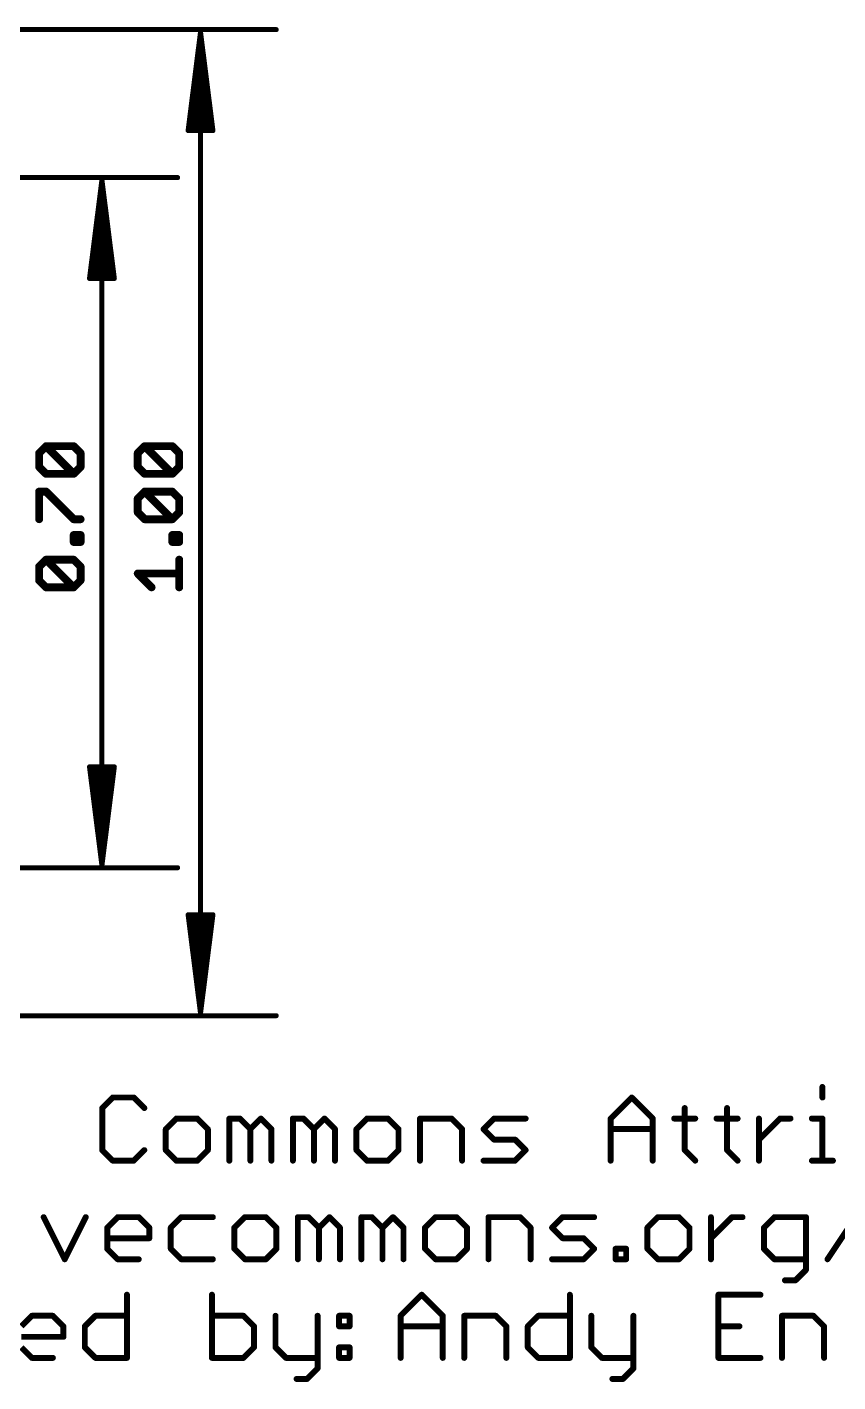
# Model space of a CAD drawing. Extents: x 0 to 108, y -62 to 34.
# Drawn here: x 41.25 to 62.14, y -9.43 to 25.46 of the extents above; entities that cross this region are included whole.
import ezdxf

# ---------------------------------------------------------------- set-up
doc = ezdxf.new("R2010")
doc.units = 0
doc.layers.add('47', color=253, linetype='CONTINUOUS')
doc.layers.add('51', color=253, linetype='CONTINUOUS')

msp = doc.modelspace()

# ---------------------------------------------------------------- linework, layer by layer
at = {"layer": '47'}
for points, const_width in [([(33.02, 25.4), (47.67, 25.4)], 0.13), ([(45.72, 25.335), (45.4008, 22.8)], 0.13), ([(45.72, 25.335), (45.46, 22.8)], 0.13), ([(45.72, 25.335), (45.59, 22.8)], 0.13), ([(45.72, 25.335), (45.72, 0.065)], 0.13), ([(46.0392, 22.8), (45.72, 25.335)], 0.13), ([(45.85, 22.8), (45.72, 25.335)], 0.13), ([(45.98, 22.8), (45.72, 25.335)], 0.13), ([(45.4008, 22.8), (46.0392, 22.8)], 0.13), ([(36.83, 21.59), (45.13, 21.59)], 0.13), ([(43.18, 21.525), (42.8608, 18.99)], 0.13), ([(43.18, 21.525), (42.92, 18.99)], 0.13), ([(43.18, 21.525), (43.05, 18.99)], 0.13), ([(43.18, 21.525), (43.18, 3.875)], 0.13), ([(43.4992, 18.99), (43.18, 21.525)], 0.13), ([(43.31, 18.99), (43.18, 21.525)], 0.13), ([(43.44, 18.99), (43.18, 21.525)], 0.13), ([(42.8608, 18.99), (43.4992, 18.99)], 0.13), ([(41.5632, 14.4916), (41.7411, 14.6696)], 0.2032), ([(41.7411, 14.6696), (42.453, 14.6696)], 0.2032), ([(42.453, 13.9578), (41.7411, 14.6696)], 0.2032), ([(42.453, 14.6696), (42.6309, 14.4916)], 0.2032), ([(44.1032, 14.4916), (44.2811, 14.6696)], 0.2032), ([(44.2811, 14.6696), (44.993, 14.6696)], 0.2032), ([(44.993, 13.9578), (44.2811, 14.6696)], 0.2032), ([(44.993, 14.6696), (45.1709, 14.4916)], 0.2032), ([(41.5632, 14.1357), (41.5632, 14.4916)], 0.2032), ([(42.6309, 14.4916), (42.6309, 14.1357)], 0.2032), ([(44.1032, 14.1357), (44.1032, 14.4916)], 0.2032), ([(45.1709, 14.4916), (45.1709, 14.1357)], 0.2032), ([(41.7411, 13.9578), (41.5632, 14.1357)], 0.2032), ([(42.453, 13.9578), (41.7411, 13.9578)], 0.2032), ([(42.6309, 14.1357), (42.453, 13.9578)], 0.2032), ([(44.2811, 13.9578), (44.1032, 14.1357)], 0.2032), ([(44.993, 13.9578), (44.2811, 13.9578)], 0.2032), ([(45.1709, 14.1357), (44.993, 13.9578)], 0.2032), ([(41.5632, 12.7884), (41.5632, 13.5002)], 0.2032), ([(41.5632, 13.5002), (41.7411, 13.5002)], 0.2032), ([(41.7411, 13.5002), (42.453, 12.7884)], 0.2032), ([(44.1032, 13.3222), (44.2811, 13.5002)], 0.2032), ([(44.1032, 12.9663), (44.1032, 13.3222)], 0.2032), ([(44.2811, 13.5002), (44.993, 13.5002)], 0.2032), ([(44.993, 12.7884), (44.2811, 13.5002)], 0.2032), ([(44.993, 13.5002), (45.1709, 13.3222)], 0.2032), ([(45.1709, 13.3222), (45.1709, 12.9663)], 0.2032), ([(44.2811, 12.7884), (44.1032, 12.9663)], 0.2032), ([(45.1709, 12.9663), (44.993, 12.7884)], 0.2032), ([(42.453, 12.7884), (42.6309, 12.7884)], 0.2032), ([(44.993, 12.7884), (44.2811, 12.7884)], 0.2032), ([(42.453, 12.2037), (42.453, 12.3816)], 0.2032), ([(42.453, 12.3816), (42.6309, 12.3816)], 0.2032), ([(42.6309, 12.2037), (42.453, 12.2037)], 0.2032), ([(42.6309, 12.3816), (42.6309, 12.2037)], 0.2032), ([(44.993, 12.2037), (44.993, 12.3816)], 0.2032), ([(44.993, 12.3816), (45.1709, 12.3816)], 0.2032), ([(45.1709, 12.2037), (44.993, 12.2037)], 0.2032), ([(45.1709, 12.3816), (45.1709, 12.2037)], 0.2032), ([(41.5632, 11.5681), (41.7411, 11.7461)], 0.2032), ([(41.5632, 11.2122), (41.5632, 11.5681)], 0.2032), ([(41.7411, 11.7461), (42.453, 11.7461)], 0.2032), ([(42.453, 11.0343), (41.7411, 11.7461)], 0.2032), ([(42.453, 11.7461), (42.6309, 11.5681)], 0.2032), ([(42.6309, 11.5681), (42.6309, 11.2122)], 0.2032), ([(45.1709, 11.0343), (45.1709, 11.7461)], 0.2032), ([(41.7411, 11.0343), (41.5632, 11.2122)], 0.2032), ([(42.6309, 11.2122), (42.453, 11.0343)], 0.2032), ([(44.4591, 11.0343), (44.1032, 11.3902)], 0.2032), ([(44.1032, 11.3902), (45.1709, 11.3902)], 0.2032), ([(42.453, 11.0343), (41.7411, 11.0343)], 0.2032), ([(43.18, 3.875), (42.8608, 6.41)], 0.13), ([(42.8608, 6.41), (43.4992, 6.41)], 0.13), ([(43.18, 3.875), (42.92, 6.41)], 0.13), ([(43.18, 3.875), (43.05, 6.41)], 0.13), ([(43.4992, 6.41), (43.18, 3.875)], 0.13), ([(43.31, 6.41), (43.18, 3.875)], 0.13), ([(43.44, 6.41), (43.18, 3.875)], 0.13), ([(36.83, 3.81), (45.13, 3.81)], 0.13), ([(45.72, 0.065), (45.4008, 2.6)], 0.13), ([(45.4008, 2.6), (46.0392, 2.6)], 0.13), ([(45.72, 0.065), (45.46, 2.6)], 0.13), ([(45.72, 0.065), (45.59, 2.6)], 0.13), ([(46.0392, 2.6), (45.72, 0.065)], 0.13), ([(45.85, 2.6), (45.72, 0.065)], 0.13), ([(45.98, 2.6), (45.72, 0.065)], 0.13), ([(33.02, 0), (47.67, 0)], 0.13)]:
    msp.add_lwpolyline(points, dxfattribs=dict(at, const_width=const_width))
for points, const_width in [([(45.7525, 25.335, 1), (45.6875, 25.335)], 0.065), ([(45.7522, 25.3391, 1), (45.6878, 25.3309)], 0.065), ([(45.7525, 25.3333, 1), (45.6875, 25.3367)], 0.065), ([(45.7525, 25.3367, 1), (45.6875, 25.3333)], 0.065), ([(45.7523, 25.3383, 1), (45.6877, 25.3317)], 0.065), ([(45.7523, 25.3317, 1), (45.6877, 25.3383)], 0.065), ([(45.7522, 25.3309, 1), (45.6878, 25.3391)], 0.065), ([(47.67, 25.3675, 1), (47.67, 25.4325)], 0.065), ([(45.3685, 22.8041, 1), (45.433, 22.7959)], 0.065), ([(45.4008, 22.8325, 1), (45.4008, 22.7675)], 0.065), ([(45.4277, 22.8033, 1), (45.4923, 22.7967)], 0.065), ([(45.5575, 22.8017, 1), (45.6225, 22.7983)], 0.065), ([(45.8175, 22.7983, 1), (45.8825, 22.8017)], 0.065), ([(45.9477, 22.7967, 1), (46.0123, 22.8033)], 0.065), ([(46.007, 22.7959, 1), (46.0715, 22.8041)], 0.065), ([(46.0392, 22.7675, 1), (46.0392, 22.8325)], 0.065), ([(45.13, 21.5575, 1), (45.13, 21.6225)], 0.065), ([(43.2125, 21.525, 1), (43.1475, 21.525)], 0.065), ([(43.2122, 21.5291, 1), (43.1478, 21.5209)], 0.065), ([(43.2125, 21.5233, 1), (43.1475, 21.5267)], 0.065), ([(43.2125, 21.5267, 1), (43.1475, 21.5233)], 0.065), ([(43.2123, 21.5283, 1), (43.1477, 21.5217)], 0.065), ([(43.2123, 21.5217, 1), (43.1477, 21.5283)], 0.065), ([(43.2122, 21.5209, 1), (43.1478, 21.5291)], 0.065), ([(42.8285, 18.9941, 1), (42.893, 18.9859)], 0.065), ([(42.8608, 19.0225, 1), (42.8608, 18.9575)], 0.065), ([(42.8877, 18.9933, 1), (42.9523, 18.9867)], 0.065), ([(43.0175, 18.9917, 1), (43.0825, 18.9883)], 0.065), ([(43.2775, 18.9883, 1), (43.3425, 18.9917)], 0.065), ([(43.4077, 18.9867, 1), (43.4723, 18.9933)], 0.065), ([(43.467, 18.9859, 1), (43.5315, 18.9941)], 0.065), ([(43.4992, 18.9575, 1), (43.4992, 19.0225)], 0.065), ([(41.7411, 14.7204, 1), (41.7411, 14.6188)], 0.1016), ([(41.7771, 14.7055, 1), (41.7052, 14.6337)], 0.1016), ([(41.7771, 14.6337, 1), (41.7052, 14.7055)], 0.1016), ([(42.4889, 14.7055, 1), (42.417, 14.6337)], 0.1016), ([(42.453, 14.6188, 1), (42.453, 14.7204)], 0.1016), ([(44.2811, 14.7204, 1), (44.2811, 14.6188)], 0.1016), ([(44.3171, 14.7055, 1), (44.2452, 14.6337)], 0.1016), ([(44.3171, 14.6337, 1), (44.2452, 14.7055)], 0.1016), ([(45.0289, 14.7055, 1), (44.957, 14.6337)], 0.1016), ([(44.993, 14.6188, 1), (44.993, 14.7204)], 0.1016), ([(41.614, 14.4916, 1), (41.5124, 14.4916)], 0.1016), ([(41.5273, 14.5275, 1), (41.5991, 14.4557)], 0.1016), ([(42.6817, 14.4916, 1), (42.5801, 14.4916)], 0.1016), ([(42.595, 14.4557, 1), (42.6668, 14.5275)], 0.1016), ([(44.154, 14.4916, 1), (44.0524, 14.4916)], 0.1016), ([(44.0673, 14.5275, 1), (44.1391, 14.4557)], 0.1016), ([(45.2217, 14.4916, 1), (45.1201, 14.4916)], 0.1016), ([(45.135, 14.4557, 1), (45.2068, 14.5275)], 0.1016), ([(41.5991, 14.1716, 1), (41.5273, 14.0998)], 0.1016), ([(41.5124, 14.1357, 1), (41.614, 14.1357)], 0.1016), ([(41.7411, 14.0086, 1), (41.7411, 13.907)], 0.1016), ([(41.7052, 13.9218, 1), (41.7771, 13.9937)], 0.1016), ([(42.417, 13.9937, 1), (42.4889, 13.9218)], 0.1016), ([(42.417, 13.9218, 1), (42.4889, 13.9937)], 0.1016), ([(42.453, 13.907, 1), (42.453, 14.0086)], 0.1016), ([(42.5801, 14.1357, 1), (42.6817, 14.1357)], 0.1016), ([(42.6668, 14.0998, 1), (42.595, 14.1716)], 0.1016), ([(44.1391, 14.1716, 1), (44.0673, 14.0998)], 0.1016), ([(44.0524, 14.1357, 1), (44.154, 14.1357)], 0.1016), ([(44.2811, 14.0086, 1), (44.2811, 13.907)], 0.1016), ([(44.2452, 13.9218, 1), (44.3171, 13.9937)], 0.1016), ([(44.957, 13.9937, 1), (45.0289, 13.9218)], 0.1016), ([(44.957, 13.9218, 1), (45.0289, 13.9937)], 0.1016), ([(44.993, 13.907, 1), (44.993, 14.0086)], 0.1016), ([(45.1201, 14.1357, 1), (45.2217, 14.1357)], 0.1016), ([(45.2068, 14.0998, 1), (45.135, 14.1716)], 0.1016), ([(41.614, 13.5002, 1), (41.5124, 13.5002)], 0.1016), ([(41.5632, 13.551, 1), (41.5632, 13.4494)], 0.1016), ([(41.7771, 13.5361, 1), (41.7052, 13.4643)], 0.1016), ([(41.7411, 13.4494, 1), (41.7411, 13.551)], 0.1016), ([(44.154, 13.3222, 1), (44.0524, 13.3222)], 0.1016), ([(44.0673, 13.3581, 1), (44.1391, 13.2863)], 0.1016), ([(44.2811, 13.551, 1), (44.2811, 13.4494)], 0.1016), ([(44.3171, 13.5361, 1), (44.2452, 13.4643)], 0.1016), ([(44.3171, 13.4643, 1), (44.2452, 13.5361)], 0.1016), ([(45.0289, 13.5361, 1), (44.957, 13.4643)], 0.1016), ([(44.993, 13.4494, 1), (44.993, 13.551)], 0.1016), ([(45.2217, 13.3222, 1), (45.1201, 13.3222)], 0.1016), ([(45.135, 13.2863, 1), (45.2068, 13.3581)], 0.1016), ([(44.1391, 13.0022, 1), (44.0673, 12.9304)], 0.1016), ([(44.0524, 12.9663, 1), (44.154, 12.9663)], 0.1016), ([(45.1201, 12.9663, 1), (45.2217, 12.9663)], 0.1016), ([(45.2068, 12.9304, 1), (45.135, 13.0022)], 0.1016), ([(41.5124, 12.7884, 1), (41.614, 12.7884)], 0.1016), ([(42.453, 12.8392, 1), (42.453, 12.7376)], 0.1016), ([(42.417, 12.7525, 1), (42.4889, 12.8243)], 0.1016), ([(42.6309, 12.7376, 1), (42.6309, 12.8392)], 0.1016), ([(44.2811, 12.8392, 1), (44.2811, 12.7376)], 0.1016), ([(44.2452, 12.7525, 1), (44.3171, 12.8243)], 0.1016), ([(44.957, 12.8243, 1), (45.0289, 12.7525)], 0.1016), ([(44.957, 12.7525, 1), (45.0289, 12.8243)], 0.1016), ([(44.993, 12.7376, 1), (44.993, 12.8392)], 0.1016), ([(42.5038, 12.3816, 1), (42.4021, 12.3816)], 0.1016), ([(42.4021, 12.2037, 1), (42.5038, 12.2037)], 0.1016), ([(42.453, 12.4324, 1), (42.453, 12.3308)], 0.1016), ([(42.453, 12.2545, 1), (42.453, 12.1529)], 0.1016), ([(42.6817, 12.3816, 1), (42.5801, 12.3816)], 0.1016), ([(42.5801, 12.2037, 1), (42.6817, 12.2037)], 0.1016), ([(42.6309, 12.3308, 1), (42.6309, 12.4324)], 0.1016), ([(42.6309, 12.1529, 1), (42.6309, 12.2545)], 0.1016), ([(45.0438, 12.3816, 1), (44.9421, 12.3816)], 0.1016), ([(44.9421, 12.2037, 1), (45.0438, 12.2037)], 0.1016), ([(44.993, 12.4324, 1), (44.993, 12.3308)], 0.1016), ([(44.993, 12.2545, 1), (44.993, 12.1529)], 0.1016), ([(45.2217, 12.3816, 1), (45.1201, 12.3816)], 0.1016), ([(45.1201, 12.2037, 1), (45.2217, 12.2037)], 0.1016), ([(45.1709, 12.3308, 1), (45.1709, 12.4324)], 0.1016), ([(45.1709, 12.1529, 1), (45.1709, 12.2545)], 0.1016), ([(41.614, 11.5681, 1), (41.5124, 11.5681)], 0.1016), ([(41.5273, 11.6041, 1), (41.5991, 11.5322)], 0.1016), ([(41.7411, 11.7969, 1), (41.7411, 11.6953)], 0.1016), ([(41.7771, 11.782, 1), (41.7052, 11.7102)], 0.1016), ([(41.7771, 11.7102, 1), (41.7052, 11.782)], 0.1016), ([(42.4889, 11.782, 1), (42.417, 11.7102)], 0.1016), ([(42.453, 11.6953, 1), (42.453, 11.7969)], 0.1016), ([(42.6817, 11.5681, 1), (42.5801, 11.5681)], 0.1016), ([(42.595, 11.5322, 1), (42.6668, 11.6041)], 0.1016), ([(45.2217, 11.7461, 1), (45.1201, 11.7461)], 0.1016), ([(41.5991, 11.2481, 1), (41.5273, 11.1763)], 0.1016), ([(41.5124, 11.2122, 1), (41.614, 11.2122)], 0.1016), ([(42.5801, 11.2122, 1), (42.6817, 11.2122)], 0.1016), ([(42.6668, 11.1763, 1), (42.595, 11.2481)], 0.1016), ([(44.1391, 11.4261, 1), (44.0673, 11.3543)], 0.1016), ([(44.1032, 11.441, 1), (44.1032, 11.3394)], 0.1016), ([(45.1709, 11.3394, 1), (45.1709, 11.441)], 0.1016), ([(41.7411, 11.0851, 1), (41.7411, 10.9835)], 0.1016), ([(41.7052, 10.9984, 1), (41.7771, 11.0702)], 0.1016), ([(42.417, 11.0702, 1), (42.4889, 10.9984)], 0.1016), ([(42.417, 10.9984, 1), (42.4889, 11.0702)], 0.1016), ([(42.453, 10.9835, 1), (42.453, 11.0851)], 0.1016), ([(44.4232, 10.9984, 1), (44.495, 11.0702)], 0.1016), ([(45.1201, 11.0343, 1), (45.2217, 11.0343)], 0.1016), ([(42.893, 6.4141, 1), (42.8285, 6.4059)], 0.065), ([(42.8608, 6.4425, 1), (42.8608, 6.3775)], 0.065), ([(42.9523, 6.4133, 1), (42.8877, 6.4067)], 0.065), ([(43.0825, 6.4117, 1), (43.0175, 6.4083)], 0.065), ([(43.3425, 6.4083, 1), (43.2775, 6.4117)], 0.065), ([(43.4723, 6.4067, 1), (43.4077, 6.4133)], 0.065), ([(43.5315, 6.4059, 1), (43.467, 6.4141)], 0.065), ([(43.4992, 6.3775, 1), (43.4992, 6.4425)], 0.065), ([(43.1478, 3.8791, 1), (43.2122, 3.8709)], 0.065), ([(43.1477, 3.8783, 1), (43.2123, 3.8717)], 0.065), ([(43.1475, 3.8733, 1), (43.2125, 3.8767)], 0.065), ([(43.1475, 3.8767, 1), (43.2125, 3.8733)], 0.065), ([(43.1475, 3.875, 1), (43.2125, 3.875)], 0.065), ([(43.1477, 3.8717, 1), (43.2123, 3.8783)], 0.065), ([(43.1478, 3.8709, 1), (43.2122, 3.8791)], 0.065), ([(45.13, 3.7775, 1), (45.13, 3.8425)], 0.065), ([(45.433, 2.6041, 1), (45.3685, 2.5959)], 0.065), ([(45.4008, 2.6325, 1), (45.4008, 2.5675)], 0.065), ([(45.4923, 2.6033, 1), (45.4277, 2.5967)], 0.065), ([(45.6225, 2.6017, 1), (45.5575, 2.5983)], 0.065), ([(45.8825, 2.5983, 1), (45.8175, 2.6017)], 0.065), ([(46.0123, 2.5967, 1), (45.9477, 2.6033)], 0.065), ([(46.0715, 2.5959, 1), (46.007, 2.6041)], 0.065), ([(46.0392, 2.5675, 1), (46.0392, 2.6325)], 0.065), ([(45.6878, 0.0691, 1), (45.7522, 0.0609)], 0.065), ([(45.6877, 0.0683, 1), (45.7523, 0.0617)], 0.065), ([(45.6875, 0.0633, 1), (45.7525, 0.0667)], 0.065), ([(45.6875, 0.0667, 1), (45.7525, 0.0633)], 0.065), ([(45.6875, 0.065, 1), (45.7525, 0.065)], 0.065), ([(45.6877, 0.0617, 1), (45.7523, 0.0683)], 0.065), ([(45.6878, 0.0609, 1), (45.7522, 0.0691)], 0.065), ([(47.67, -0.0325, 1), (47.67, 0.0325)], 0.065)]:
    msp.add_lwpolyline(points, format="xyb", dxfattribs=dict(at, const_width=const_width))
at = {"layer": '51', "const_width": 0.1524}
for points in [[(43.4591, -2.1068), (43.188, -2.378)], [(44.0015, -2.1068), (43.4591, -2.1068)], [(44.2726, -2.378), (44.0015, -2.1068)], [(56.2852, -2.6491), (56.8276, -2.1068)], [(56.8276, -2.1068), (57.3699, -2.6491)], [(61.7407, -1.8356), (61.7407, -2.1068)], [(43.188, -2.378), (43.188, -3.4626)], [(58.1936, -2.378), (58.1936, -3.4626)], [(59.285, -2.378), (59.285, -3.4626)], [(45.0963, -2.6491), (44.8251, -2.9203)], [(45.6386, -2.6491), (45.0963, -2.6491)], [(45.9098, -2.9203), (45.6386, -2.6491)], [(46.4623, -3.7338), (46.4623, -2.6491)], [(46.4623, -2.6491), (46.7335, -2.6491)], [(46.7335, -2.6491), (47.0046, -2.9203)], [(47.0046, -2.9203), (47.2758, -2.6491)], [(47.2758, -2.6491), (47.547, -2.9203)], [(48.0995, -3.7338), (48.0995, -2.6491)], [(48.0995, -2.6491), (48.3706, -2.6491)], [(48.3706, -2.6491), (48.6418, -2.9203)], [(48.6418, -2.9203), (48.9129, -2.6491)], [(48.9129, -2.6491), (49.1841, -2.9203)], [(50.0078, -2.6491), (49.7366, -2.9203)], [(50.5501, -2.6491), (50.0078, -2.6491)], [(50.8213, -2.9203), (50.5501, -2.6491)], [(51.3738, -3.7338), (51.3738, -2.6491)], [(51.3738, -2.6491), (52.1873, -2.6491)], [(52.1873, -2.6491), (52.4584, -2.9203)], [(53.0109, -2.9203), (53.2821, -2.6491)], [(53.2821, -2.6491), (54.0956, -2.6491)], [(56.2852, -3.7338), (56.2852, -2.6491)], [(57.3699, -2.6491), (57.3699, -3.7338)], [(57.9224, -2.6491), (58.4647, -2.6491)], [(59.0138, -2.6491), (59.5562, -2.6491)], [(60.1053, -3.7338), (60.1053, -2.6491)], [(60.1053, -3.1915), (60.6476, -2.6491)], [(60.6476, -2.6491), (60.9188, -2.6491)], [(61.4696, -2.6491), (61.7407, -2.6491)], [(61.7407, -2.6491), (61.7407, -3.7338)], [(44.8251, -2.9203), (44.8251, -3.4626)], [(45.9098, -3.4626), (45.9098, -2.9203)], [(47.0046, -2.9203), (47.0046, -3.7338)], [(47.547, -2.9203), (47.547, -3.7338)], [(48.6418, -2.9203), (48.6418, -3.7338)], [(49.1841, -2.9203), (49.1841, -3.7338)], [(49.7366, -2.9203), (49.7366, -3.4626)], [(50.8213, -3.4626), (50.8213, -2.9203)], [(52.4584, -2.9203), (52.4584, -3.7338)], [(53.2821, -3.1915), (53.0109, -2.9203)], [(53.8244, -3.1915), (53.2821, -3.1915)], [(54.0956, -3.4626), (53.8244, -3.1915)], [(56.2852, -2.9203), (57.3699, -2.9203)], [(43.188, -3.4626), (43.4591, -3.7338)], [(44.0015, -3.7338), (44.2726, -3.4626)], [(44.8251, -3.4626), (45.0963, -3.7338)], [(45.6386, -3.7338), (45.9098, -3.4626)], [(49.7366, -3.4626), (50.0078, -3.7338)], [(50.5501, -3.7338), (50.8213, -3.4626)], [(53.8244, -3.7338), (54.0956, -3.4626)], [(58.1936, -3.4626), (58.4647, -3.7338)], [(59.285, -3.4626), (59.5562, -3.7338)], [(43.4591, -3.7338), (44.0015, -3.7338)], [(45.0963, -3.7338), (45.6386, -3.7338)], [(50.0078, -3.7338), (50.5501, -3.7338)], [(53.0109, -3.7338), (53.8244, -3.7338)], [(61.4696, -3.7338), (62.0119, -3.7338)], [(61.8708, -6.2738), (62.9555, -4.6468)], [(41.6792, -5.1891), (42.2216, -6.2738)], [(42.2216, -6.2738), (42.7639, -5.1891)], [(43.3164, -5.4603), (43.5876, -5.1891)], [(43.5876, -5.1891), (44.1299, -5.1891)], [(44.1299, -5.1891), (44.401, -5.4603)], [(45.2247, -5.1891), (44.9535, -5.4603)], [(46.0382, -5.1891), (45.2247, -5.1891)], [(46.8619, -5.1891), (46.5907, -5.4603)], [(47.4042, -5.1891), (46.8619, -5.1891)], [(47.6754, -5.4603), (47.4042, -5.1891)], [(48.2279, -6.2738), (48.2279, -5.1891)], [(48.2279, -5.1891), (48.499, -5.1891)], [(48.499, -5.1891), (48.7702, -5.4603)], [(48.7702, -5.4603), (49.0414, -5.1891)], [(49.0414, -5.1891), (49.3125, -5.4603)], [(49.865, -6.2738), (49.865, -5.1891)], [(49.865, -5.1891), (50.1362, -5.1891)], [(50.1362, -5.1891), (50.4073, -5.4603)], [(50.4073, -5.4603), (50.6785, -5.1891)], [(50.6785, -5.1891), (50.9497, -5.4603)], [(51.7733, -5.1891), (51.5022, -5.4603)], [(52.3157, -5.1891), (51.7733, -5.1891)], [(52.5868, -5.4603), (52.3157, -5.1891)], [(53.1393, -6.2738), (53.1393, -5.1891)], [(53.1393, -5.1891), (53.9528, -5.1891)], [(53.9528, -5.1891), (54.224, -5.4603)], [(54.7765, -5.4603), (55.0476, -5.1891)], [(55.0476, -5.1891), (55.8611, -5.1891)], [(57.5034, -5.1891), (57.2322, -5.4603)], [(58.0457, -5.1891), (57.5034, -5.1891)], [(58.3169, -5.4603), (58.0457, -5.1891)], [(58.8694, -6.2738), (58.8694, -5.1891)], [(58.8694, -5.7315), (59.4117, -5.1891)], [(59.4117, -5.1891), (59.6829, -5.1891)], [(60.5048, -5.1891), (60.2337, -5.4603)], [(61.3183, -5.1891), (60.5048, -5.1891)], [(61.3183, -6.545), (61.3183, -5.1891)], [(43.3164, -6.0026), (43.3164, -5.4603)], [(44.401, -5.4603), (44.401, -5.7315)], [(44.9535, -5.4603), (44.9535, -6.0026)], [(46.5907, -5.4603), (46.5907, -6.0026)], [(47.6754, -6.0026), (47.6754, -5.4603)], [(48.7702, -5.4603), (48.7702, -6.2738)], [(49.3125, -5.4603), (49.3125, -6.2738)], [(50.4073, -5.4603), (50.4073, -6.2738)], [(50.9497, -5.4603), (50.9497, -6.2738)], [(51.5022, -5.4603), (51.5022, -6.0026)], [(52.5868, -6.0026), (52.5868, -5.4603)], [(54.224, -5.4603), (54.224, -6.2738)], [(55.0476, -5.7315), (54.7765, -5.4603)], [(57.2322, -5.4603), (57.2322, -6.0026)], [(58.3169, -6.0026), (58.3169, -5.4603)], [(60.2337, -5.4603), (60.2337, -6.0026)], [(44.401, -5.7315), (43.3164, -5.7315)], [(43.5876, -6.2738), (43.3164, -6.0026)], [(44.9535, -6.0026), (45.2247, -6.2738)], [(46.5907, -6.0026), (46.8619, -6.2738)], [(47.4042, -6.2738), (47.6754, -6.0026)], [(51.5022, -6.0026), (51.7733, -6.2738)], [(52.3157, -6.2738), (52.5868, -6.0026)], [(55.59, -5.7315), (55.0476, -5.7315)], [(55.8611, -6.0026), (55.59, -5.7315)], [(55.59, -6.2738), (55.8611, -6.0026)], [(56.4136, -6.2738), (56.4136, -6.0026)], [(56.4136, -6.0026), (56.6848, -6.0026)], [(56.6848, -6.0026), (56.6848, -6.2738)], [(57.2322, -6.0026), (57.5034, -6.2738)], [(58.0457, -6.2738), (58.3169, -6.0026)], [(60.2337, -6.0026), (60.5048, -6.2738)], [(44.1299, -6.2738), (43.5876, -6.2738)], [(45.2247, -6.2738), (46.0382, -6.2738)], [(46.8619, -6.2738), (47.4042, -6.2738)], [(51.7733, -6.2738), (52.3157, -6.2738)], [(54.7765, -6.2738), (55.59, -6.2738)], [(56.6848, -6.2738), (56.4136, -6.2738)], [(57.5034, -6.2738), (58.0457, -6.2738)], [(60.5048, -6.2738), (61.3183, -6.2738)], [(61.0472, -6.8161), (61.3183, -6.545)], [(60.776, -6.8161), (61.0472, -6.8161)], [(43.8252, -7.1868), (43.8252, -8.8138)], [(46.0149, -7.1868), (46.0149, -8.8138)], [(50.8762, -7.7291), (51.4185, -7.1868)], [(51.4185, -7.1868), (51.9609, -7.7291)], [(55.2352, -7.1868), (55.2352, -8.8138)], [(60.1466, -7.1868), (59.062, -7.1868)], [(59.062, -7.1868), (59.062, -8.8138)], [(41.1034, -8.0003), (41.3746, -7.7291)], [(41.3746, -7.7291), (41.9169, -7.7291)], [(41.9169, -7.7291), (42.1881, -8.0003)], [(42.7406, -8.0003), (43.0117, -7.7291)], [(43.0117, -7.7291), (43.8252, -7.7291)], [(46.8284, -7.7291), (46.0149, -7.7291)], [(47.0995, -8.0003), (46.8284, -7.7291)], [(47.652, -7.7291), (47.652, -8.5426)], [(48.7367, -7.7291), (48.7367, -9.085)], [(49.2892, -7.7291), (49.5604, -7.7291)], [(49.2892, -8.0003), (49.2892, -7.7291)], [(49.5604, -7.7291), (49.5604, -8.0003)], [(50.8762, -8.8138), (50.8762, -7.7291)], [(51.9609, -7.7291), (51.9609, -8.8138)], [(52.5134, -8.8138), (52.5134, -7.7291)], [(52.5134, -7.7291), (53.3269, -7.7291)], [(53.3269, -7.7291), (53.598, -8.0003)], [(54.1505, -8.0003), (54.4217, -7.7291)], [(54.4217, -7.7291), (55.2352, -7.7291)], [(55.7877, -7.7291), (55.7877, -8.5426)], [(56.8723, -7.7291), (56.8723, -9.085)], [(60.6991, -8.8138), (60.6991, -7.7291)], [(60.6991, -7.7291), (61.5126, -7.7291)], [(61.5126, -7.7291), (61.7838, -8.0003)], [(42.1881, -8.0003), (42.1881, -8.2715)], [(42.7406, -8.5426), (42.7406, -8.0003)], [(47.0995, -8.5426), (47.0995, -8.0003)], [(49.5604, -8.0003), (49.2892, -8.0003)], [(50.8762, -8.0003), (51.9609, -8.0003)], [(53.598, -8.0003), (53.598, -8.8138)], [(54.1505, -8.5426), (54.1505, -8.0003)], [(59.062, -8.0003), (59.6043, -8.0003)], [(61.7838, -8.0003), (61.7838, -8.8138)], [(42.1881, -8.2715), (41.1034, -8.2715)], [(41.3746, -8.8138), (41.1034, -8.5426)], [(43.0117, -8.8138), (42.7406, -8.5426)], [(46.8284, -8.8138), (47.0995, -8.5426)], [(47.652, -8.5426), (47.9232, -8.8138)], [(49.2892, -8.5426), (49.5604, -8.5426)], [(49.2892, -8.8138), (49.2892, -8.5426)], [(49.5604, -8.5426), (49.5604, -8.8138)], [(54.4217, -8.8138), (54.1505, -8.5426)], [(55.7877, -8.5426), (56.0588, -8.8138)], [(41.9169, -8.8138), (41.3746, -8.8138)], [(43.8252, -8.8138), (43.0117, -8.8138)], [(46.0149, -8.8138), (46.8284, -8.8138)], [(47.9232, -8.8138), (48.7367, -8.8138)], [(48.7367, -9.085), (48.4655, -9.3561)], [(49.5604, -8.8138), (49.2892, -8.8138)], [(55.2352, -8.8138), (54.4217, -8.8138)], [(56.0588, -8.8138), (56.8723, -8.8138)], [(56.8723, -9.085), (56.6012, -9.3561)], [(59.062, -8.8138), (60.1466, -8.8138)], [(48.4655, -9.3561), (48.1944, -9.3561)], [(56.6012, -9.3561), (56.33, -9.3561)]]:
    msp.add_lwpolyline(points, dxfattribs=at)
at = {"layer": '51', "const_width": 0.0762}
for points in [[(43.4591, -2.0687, 1), (43.4591, -2.1449)], [(43.4861, -2.1338, 1), (43.4322, -2.0799)], [(44.0284, -2.0799, 1), (43.9745, -2.1338)], [(44.0015, -2.1449, 1), (44.0015, -2.0687)], [(56.8545, -2.0799, 1), (56.8006, -2.1338)], [(56.8545, -2.1338, 1), (56.8006, -2.0799)], [(61.7788, -1.8356, 1), (61.7026, -1.8356)], [(61.7026, -2.1068, 1), (61.7788, -2.1068)], [(43.161, -2.351, 1), (43.2149, -2.4049)], [(43.2261, -2.378, 1), (43.1499, -2.378)], [(44.2457, -2.4049, 1), (44.2996, -2.351)], [(58.2317, -2.378, 1), (58.1555, -2.378)], [(59.3231, -2.378, 1), (59.2469, -2.378)], [(45.0963, -2.611, 1), (45.0963, -2.6872)], [(45.1232, -2.6761, 1), (45.0694, -2.6222)], [(45.6656, -2.6222, 1), (45.6117, -2.6761)], [(45.6386, -2.6872, 1), (45.6386, -2.611)], [(46.5004, -2.6491, 1), (46.4242, -2.6491)], [(46.4623, -2.611, 1), (46.4623, -2.6872)], [(46.7604, -2.6222, 1), (46.7065, -2.6761)], [(46.7335, -2.6872, 1), (46.7335, -2.611)], [(47.3027, -2.6222, 1), (47.2488, -2.6761)], [(47.3027, -2.6761, 1), (47.2488, -2.6222)], [(48.1376, -2.6491, 1), (48.0614, -2.6491)], [(48.0995, -2.611, 1), (48.0995, -2.6872)], [(48.3976, -2.6222, 1), (48.3437, -2.6761)], [(48.3706, -2.6872, 1), (48.3706, -2.611)], [(48.9399, -2.6222, 1), (48.886, -2.6761)], [(48.9399, -2.6761, 1), (48.886, -2.6222)], [(50.0078, -2.611, 1), (50.0078, -2.6872)], [(50.0347, -2.6761, 1), (49.9808, -2.6222)], [(50.577, -2.6222, 1), (50.5232, -2.6761)], [(50.5501, -2.6872, 1), (50.5501, -2.611)], [(51.4119, -2.6491, 1), (51.3357, -2.6491)], [(51.3738, -2.611, 1), (51.3738, -2.6872)], [(52.2142, -2.6222, 1), (52.1603, -2.6761)], [(52.1873, -2.6872, 1), (52.1873, -2.611)], [(53.2821, -2.611, 1), (53.2821, -2.6872)], [(53.309, -2.6761, 1), (53.2551, -2.6222)], [(54.0956, -2.6872, 1), (54.0956, -2.611)], [(56.3233, -2.6491, 1), (56.2471, -2.6491)], [(56.2583, -2.6222, 1), (56.3122, -2.6761)], [(57.408, -2.6491, 1), (57.3318, -2.6491)], [(57.3429, -2.6761, 1), (57.3968, -2.6222)], [(57.9224, -2.611, 1), (57.9224, -2.6872)], [(58.4647, -2.6872, 1), (58.4647, -2.611)], [(59.0138, -2.611, 1), (59.0138, -2.6872)], [(59.5562, -2.6872, 1), (59.5562, -2.611)], [(60.1434, -2.6491, 1), (60.0672, -2.6491)], [(60.6476, -2.611, 1), (60.6476, -2.6872)], [(60.6745, -2.6761, 1), (60.6206, -2.6222)], [(60.9188, -2.6872, 1), (60.9188, -2.611)], [(61.4696, -2.611, 1), (61.4696, -2.6872)], [(61.7788, -2.6491, 1), (61.7026, -2.6491)], [(61.7407, -2.6872, 1), (61.7407, -2.611)], [(44.8632, -2.9203, 1), (44.787, -2.9203)], [(44.7982, -2.8934, 1), (44.8521, -2.9472)], [(45.9479, -2.9203, 1), (45.8717, -2.9203)], [(45.8829, -2.9472, 1), (45.9367, -2.8934)], [(47.0427, -2.9203, 1), (46.9665, -2.9203)], [(46.9777, -2.8934, 1), (47.0316, -2.9472)], [(46.9777, -2.9472, 1), (47.0316, -2.8934)], [(47.5851, -2.9203, 1), (47.5089, -2.9203)], [(47.52, -2.9472, 1), (47.5739, -2.8934)], [(48.6799, -2.9203, 1), (48.6037, -2.9203)], [(48.6148, -2.8934, 1), (48.6687, -2.9472)], [(48.6148, -2.9472, 1), (48.6687, -2.8934)], [(49.2222, -2.9203, 1), (49.146, -2.9203)], [(49.1572, -2.9472, 1), (49.2111, -2.8934)], [(49.7747, -2.9203, 1), (49.6985, -2.9203)], [(49.7097, -2.8934, 1), (49.7635, -2.9472)], [(50.8594, -2.9203, 1), (50.7832, -2.9203)], [(50.7943, -2.9472, 1), (50.8482, -2.8934)], [(52.4965, -2.9203, 1), (52.4203, -2.9203)], [(52.4315, -2.9472, 1), (52.4854, -2.8934)], [(53.0379, -2.8934, 1), (52.984, -2.9472)], [(52.984, -2.8934, 1), (53.0379, -2.9472)], [(53.2821, -3.1534, 1), (53.2821, -3.2296)], [(53.2551, -3.2184, 1), (53.309, -3.1645)], [(53.8514, -3.1645, 1), (53.7975, -3.2184)], [(53.8244, -3.2296, 1), (53.8244, -3.1534)], [(56.2852, -2.8822, 1), (56.2852, -2.9584)], [(57.3699, -2.9584, 1), (57.3699, -2.8822)], [(60.0783, -3.1645, 1), (60.1322, -3.2184)], [(43.2149, -3.4357, 1), (43.161, -3.4896)], [(43.1499, -3.4626, 1), (43.2261, -3.4626)], [(44.2996, -3.4896, 1), (44.2457, -3.4357)], [(44.8521, -3.4357, 1), (44.7982, -3.4896)], [(44.787, -3.4626, 1), (44.8632, -3.4626)], [(45.8717, -3.4626, 1), (45.9479, -3.4626)], [(45.9367, -3.4896, 1), (45.8829, -3.4357)], [(49.7635, -3.4357, 1), (49.7097, -3.4896)], [(49.6985, -3.4626, 1), (49.7747, -3.4626)], [(50.7832, -3.4626, 1), (50.8594, -3.4626)], [(50.8482, -3.4896, 1), (50.7943, -3.4357)], [(54.1225, -3.4896, 1), (54.0686, -3.4357)], [(54.0686, -3.4896, 1), (54.1225, -3.4357)], [(58.2205, -3.4357, 1), (58.1666, -3.4896)], [(58.1555, -3.4626, 1), (58.2317, -3.4626)], [(59.3119, -3.4357, 1), (59.258, -3.4896)], [(59.2469, -3.4626, 1), (59.3231, -3.4626)], [(43.4591, -3.6957, 1), (43.4591, -3.7719)], [(43.4322, -3.7607, 1), (43.4861, -3.7069)], [(43.9745, -3.7069, 1), (44.0284, -3.7607)], [(44.0015, -3.7719, 1), (44.0015, -3.6957)], [(45.0963, -3.6957, 1), (45.0963, -3.7719)], [(45.0694, -3.7607, 1), (45.1232, -3.7069)], [(45.6117, -3.7069, 1), (45.6656, -3.7607)], [(45.6386, -3.7719, 1), (45.6386, -3.6957)], [(46.4242, -3.7338, 1), (46.5004, -3.7338)], [(46.9665, -3.7338, 1), (47.0427, -3.7338)], [(47.5089, -3.7338, 1), (47.5851, -3.7338)], [(48.0614, -3.7338, 1), (48.1376, -3.7338)], [(48.6037, -3.7338, 1), (48.6799, -3.7338)], [(49.146, -3.7338, 1), (49.2222, -3.7338)], [(50.0078, -3.6957, 1), (50.0078, -3.7719)], [(49.9808, -3.7607, 1), (50.0347, -3.7069)], [(50.5232, -3.7069, 1), (50.577, -3.7607)], [(50.5501, -3.7719, 1), (50.5501, -3.6957)], [(51.3357, -3.7338, 1), (51.4119, -3.7338)], [(52.4203, -3.7338, 1), (52.4965, -3.7338)], [(53.0109, -3.6957, 1), (53.0109, -3.7719)], [(53.7975, -3.7069, 1), (53.8514, -3.7607)], [(53.8244, -3.7719, 1), (53.8244, -3.6957)], [(56.2471, -3.7338, 1), (56.3233, -3.7338)], [(57.3318, -3.7338, 1), (57.408, -3.7338)], [(58.4378, -3.7607, 1), (58.4917, -3.7069)], [(59.5292, -3.7607, 1), (59.5831, -3.7069)], [(60.0672, -3.7338, 1), (60.1434, -3.7338)], [(61.4696, -3.6957, 1), (61.4696, -3.7719)], [(61.7026, -3.7338, 1), (61.7788, -3.7338)], [(62.0119, -3.7719, 1), (62.0119, -3.6957)], [(41.7133, -5.1721, 1), (41.6452, -5.2062)], [(42.798, -5.2062, 1), (42.7298, -5.1721)], [(43.5876, -5.151, 1), (43.5876, -5.2272)], [(43.6145, -5.2161, 1), (43.5606, -5.1622)], [(44.1568, -5.1622, 1), (44.1029, -5.2161)], [(44.1299, -5.2272, 1), (44.1299, -5.151)], [(45.2247, -5.151, 1), (45.2247, -5.2272)], [(45.2516, -5.2161, 1), (45.1978, -5.1622)], [(46.0382, -5.2272, 1), (46.0382, -5.151)], [(46.8619, -5.151, 1), (46.8619, -5.2272)], [(46.8888, -5.2161, 1), (46.8349, -5.1622)], [(47.4311, -5.1622, 1), (47.3773, -5.2161)], [(47.4042, -5.2272, 1), (47.4042, -5.151)], [(48.266, -5.1891, 1), (48.1898, -5.1891)], [(48.2279, -5.151, 1), (48.2279, -5.2272)], [(48.526, -5.1622, 1), (48.4721, -5.2161)], [(48.499, -5.2272, 1), (48.499, -5.151)], [(49.0683, -5.1622, 1), (49.0144, -5.2161)], [(49.0683, -5.2161, 1), (49.0144, -5.1622)], [(49.9031, -5.1891, 1), (49.8269, -5.1891)], [(49.865, -5.151, 1), (49.865, -5.2272)], [(50.1631, -5.1622, 1), (50.1092, -5.2161)], [(50.1362, -5.2272, 1), (50.1362, -5.151)], [(50.7054, -5.1622, 1), (50.6516, -5.2161)], [(50.7054, -5.2161, 1), (50.6516, -5.1622)], [(51.7733, -5.151, 1), (51.7733, -5.2272)], [(51.8003, -5.2161, 1), (51.7464, -5.1622)], [(52.3426, -5.1622, 1), (52.2887, -5.2161)], [(52.3157, -5.2272, 1), (52.3157, -5.151)], [(53.1774, -5.1891, 1), (53.1012, -5.1891)], [(53.1393, -5.151, 1), (53.1393, -5.2272)], [(53.9798, -5.1622, 1), (53.9259, -5.2161)], [(53.9528, -5.2272, 1), (53.9528, -5.151)], [(55.0476, -5.151, 1), (55.0476, -5.2272)], [(55.0746, -5.2161, 1), (55.0207, -5.1622)], [(55.8611, -5.2272, 1), (55.8611, -5.151)], [(57.5034, -5.151, 1), (57.5034, -5.2272)], [(57.5303, -5.2161, 1), (57.4764, -5.1622)], [(58.0727, -5.1622, 1), (58.0188, -5.2161)], [(58.0457, -5.2272, 1), (58.0457, -5.151)], [(58.9075, -5.1891, 1), (58.8313, -5.1891)], [(59.4117, -5.151, 1), (59.4117, -5.2272)], [(59.4386, -5.2161, 1), (59.3848, -5.1622)], [(59.6829, -5.2272, 1), (59.6829, -5.151)], [(60.5048, -5.151, 1), (60.5048, -5.2272)], [(60.5318, -5.2161, 1), (60.4779, -5.1622)], [(61.3564, -5.1891, 1), (61.2802, -5.1891)], [(61.3183, -5.2272, 1), (61.3183, -5.151)], [(43.3545, -5.4603, 1), (43.2783, -5.4603)], [(43.2894, -5.4334, 1), (43.3433, -5.4872)], [(44.4391, -5.4603, 1), (44.3629, -5.4603)], [(44.3741, -5.4872, 1), (44.428, -5.4334)], [(44.9916, -5.4603, 1), (44.9154, -5.4603)], [(44.9266, -5.4334, 1), (44.9805, -5.4872)], [(46.6288, -5.4603, 1), (46.5526, -5.4603)], [(46.5638, -5.4334, 1), (46.6176, -5.4872)], [(47.7135, -5.4603, 1), (47.6373, -5.4603)], [(47.6484, -5.4872, 1), (47.7023, -5.4334)], [(48.8083, -5.4603, 1), (48.7321, -5.4603)], [(48.7432, -5.4334, 1), (48.7971, -5.4872)], [(48.7432, -5.4872, 1), (48.7971, -5.4334)], [(49.3506, -5.4603, 1), (49.2744, -5.4603)], [(49.2856, -5.4872, 1), (49.3395, -5.4334)], [(50.4454, -5.4603, 1), (50.3692, -5.4603)], [(50.3804, -5.4334, 1), (50.4343, -5.4872)], [(50.3804, -5.4872, 1), (50.4343, -5.4334)], [(50.9878, -5.4603, 1), (50.9116, -5.4603)], [(50.9227, -5.4872, 1), (50.9766, -5.4334)], [(51.5403, -5.4603, 1), (51.4641, -5.4603)], [(51.4752, -5.4334, 1), (51.5291, -5.4872)], [(52.6249, -5.4603, 1), (52.5487, -5.4603)], [(52.5599, -5.4872, 1), (52.6138, -5.4334)], [(54.2621, -5.4603, 1), (54.1859, -5.4603)], [(54.197, -5.4872, 1), (54.2509, -5.4334)], [(54.8034, -5.4334, 1), (54.7495, -5.4872)], [(54.7495, -5.4334, 1), (54.8034, -5.4872)], [(57.2703, -5.4603, 1), (57.1941, -5.4603)], [(57.2053, -5.4334, 1), (57.2592, -5.4872)], [(58.355, -5.4603, 1), (58.2788, -5.4603)], [(58.2899, -5.4872, 1), (58.3438, -5.4334)], [(60.2718, -5.4603, 1), (60.1956, -5.4603)], [(60.2067, -5.4334, 1), (60.2606, -5.4872)], [(43.3433, -5.9757, 1), (43.2894, -6.0296)], [(43.3164, -5.6934, 1), (43.3164, -5.7696)], [(44.3629, -5.7315, 1), (44.4391, -5.7315)], [(44.401, -5.7696, 1), (44.401, -5.6934)], [(44.9805, -5.9757, 1), (44.9266, -6.0296)], [(46.6176, -5.9757, 1), (46.5638, -6.0296)], [(47.7023, -6.0296, 1), (47.6484, -5.9757)], [(51.5291, -5.9757, 1), (51.4752, -6.0296)], [(52.6138, -6.0296, 1), (52.5599, -5.9757)], [(55.0476, -5.6934, 1), (55.0476, -5.7696)], [(55.0207, -5.7584, 1), (55.0746, -5.7045)], [(55.6169, -5.7045, 1), (55.563, -5.7584)], [(55.59, -5.7696, 1), (55.59, -5.6934)], [(55.8881, -6.0296, 1), (55.8342, -5.9757)], [(56.4517, -6.0026, 1), (56.3755, -6.0026)], [(56.4136, -5.9645, 1), (56.4136, -6.0407)], [(56.7229, -6.0026, 1), (56.6467, -6.0026)], [(56.6848, -6.0407, 1), (56.6848, -5.9645)], [(57.2592, -5.9757, 1), (57.2053, -6.0296)], [(58.3438, -6.0296, 1), (58.2899, -5.9757)], [(58.8424, -5.7045, 1), (58.8963, -5.7584)], [(60.2606, -5.9757, 1), (60.2067, -6.0296)], [(42.1875, -6.2568, 1), (42.2556, -6.2908)], [(42.1875, -6.2908, 1), (42.2556, -6.2568)], [(43.2783, -6.0026, 1), (43.3545, -6.0026)], [(43.5876, -6.2357, 1), (43.5876, -6.3119)], [(43.5606, -6.3007, 1), (43.6145, -6.2469)], [(44.1299, -6.3119, 1), (44.1299, -6.2357)], [(44.9154, -6.0026, 1), (44.9916, -6.0026)], [(45.2247, -6.2357, 1), (45.2247, -6.3119)], [(45.1978, -6.3007, 1), (45.2516, -6.2469)], [(46.0382, -6.3119, 1), (46.0382, -6.2357)], [(46.5526, -6.0026, 1), (46.6288, -6.0026)], [(46.8619, -6.2357, 1), (46.8619, -6.3119)], [(46.8349, -6.3007, 1), (46.8888, -6.2469)], [(47.3773, -6.2469, 1), (47.4311, -6.3007)], [(47.4042, -6.3119, 1), (47.4042, -6.2357)], [(47.6373, -6.0026, 1), (47.7135, -6.0026)], [(48.1898, -6.2738, 1), (48.266, -6.2738)], [(48.7321, -6.2738, 1), (48.8083, -6.2738)], [(49.2744, -6.2738, 1), (49.3506, -6.2738)], [(49.8269, -6.2738, 1), (49.9031, -6.2738)], [(50.3692, -6.2738, 1), (50.4454, -6.2738)], [(50.9116, -6.2738, 1), (50.9878, -6.2738)], [(51.4641, -6.0026, 1), (51.5403, -6.0026)], [(51.7733, -6.2357, 1), (51.7733, -6.3119)], [(51.7464, -6.3007, 1), (51.8003, -6.2469)], [(52.2887, -6.2469, 1), (52.3426, -6.3007)], [(52.3157, -6.3119, 1), (52.3157, -6.2357)], [(52.5487, -6.0026, 1), (52.6249, -6.0026)], [(53.1012, -6.2738, 1), (53.1774, -6.2738)], [(54.1859, -6.2738, 1), (54.2621, -6.2738)], [(54.7765, -6.2357, 1), (54.7765, -6.3119)], [(55.563, -6.2469, 1), (55.6169, -6.3007)], [(55.59, -6.3119, 1), (55.59, -6.2357)], [(55.8342, -6.0296, 1), (55.8881, -5.9757)], [(56.4136, -6.2357, 1), (56.4136, -6.3119)], [(56.3755, -6.2738, 1), (56.4517, -6.2738)], [(56.6467, -6.2738, 1), (56.7229, -6.2738)], [(56.6848, -6.3119, 1), (56.6848, -6.2357)], [(57.1941, -6.0026, 1), (57.2703, -6.0026)], [(57.5034, -6.2357, 1), (57.5034, -6.3119)], [(57.4764, -6.3007, 1), (57.5303, -6.2469)], [(58.0188, -6.2469, 1), (58.0726, -6.3007)], [(58.0457, -6.3119, 1), (58.0457, -6.2357)], [(58.2788, -6.0026, 1), (58.355, -6.0026)], [(58.8313, -6.2738, 1), (58.9075, -6.2738)], [(60.1956, -6.0026, 1), (60.2718, -6.0026)], [(60.5048, -6.2357, 1), (60.5048, -6.3119)], [(60.4779, -6.3007, 1), (60.5318, -6.2469)], [(61.3183, -6.3119, 1), (61.3183, -6.2357)], [(61.8391, -6.2527, 1), (61.9025, -6.2949)], [(61.2802, -6.545, 1), (61.3564, -6.545)], [(61.3453, -6.5719, 1), (61.2914, -6.518)], [(60.776, -6.778, 1), (60.776, -6.8542)], [(61.0202, -6.7892, 1), (61.0741, -6.8431)], [(61.0472, -6.8542, 1), (61.0472, -6.778)], [(43.8633, -7.1868, 1), (43.7871, -7.1868)], [(46.053, -7.1868, 1), (45.9768, -7.1868)], [(51.4455, -7.1599, 1), (51.3916, -7.2138)], [(51.4455, -7.2138, 1), (51.3916, -7.1599)], [(55.2733, -7.1868, 1), (55.1971, -7.1868)], [(59.062, -7.1487, 1), (59.062, -7.2249)], [(59.1001, -7.1868, 1), (59.0239, -7.1868)], [(60.1466, -7.2249, 1), (60.1466, -7.1487)], [(41.3746, -7.691, 1), (41.3746, -7.7672)], [(41.4015, -7.7561, 1), (41.3476, -7.7022)], [(41.9439, -7.7022, 1), (41.89, -7.7561)], [(41.9169, -7.7672, 1), (41.9169, -7.691)], [(43.0117, -7.691, 1), (43.0117, -7.7672)], [(43.0387, -7.7561, 1), (42.9848, -7.7022)], [(43.8252, -7.7672, 1), (43.8252, -7.691)], [(46.0149, -7.691, 1), (46.0149, -7.7672)], [(46.8553, -7.7022, 1), (46.8014, -7.7561)], [(46.8284, -7.7672, 1), (46.8284, -7.691)], [(47.6901, -7.7291, 1), (47.6139, -7.7291)], [(48.7748, -7.7291, 1), (48.6986, -7.7291)], [(49.2892, -7.691, 1), (49.2892, -7.7672)], [(49.3273, -7.7291, 1), (49.2511, -7.7291)], [(49.5985, -7.7291, 1), (49.5223, -7.7291)], [(49.5604, -7.7672, 1), (49.5604, -7.691)], [(50.9143, -7.7291, 1), (50.8381, -7.7291)], [(50.8493, -7.7022, 1), (50.9031, -7.7561)], [(51.999, -7.7291, 1), (51.9228, -7.7291)], [(51.9339, -7.7561, 1), (51.9878, -7.7022)], [(52.5515, -7.7291, 1), (52.4753, -7.7291)], [(52.5134, -7.691, 1), (52.5134, -7.7672)], [(53.3538, -7.7022, 1), (53.2999, -7.7561)], [(53.3269, -7.7672, 1), (53.3269, -7.691)], [(54.4217, -7.691, 1), (54.4217, -7.7672)], [(54.4486, -7.7561, 1), (54.3947, -7.7022)], [(55.2352, -7.7672, 1), (55.2352, -7.691)], [(55.8258, -7.7291, 1), (55.7496, -7.7291)], [(56.9104, -7.7291, 1), (56.8342, -7.7291)], [(60.7372, -7.7291, 1), (60.661, -7.7291)], [(60.6991, -7.691, 1), (60.6991, -7.7672)], [(61.5396, -7.7022, 1), (61.4857, -7.7561)], [(61.5126, -7.7672, 1), (61.5126, -7.691)], [(42.2262, -8.0003, 1), (42.15, -8.0003)], [(42.1611, -8.0272, 1), (42.215, -7.9734)], [(42.7787, -8.0003, 1), (42.7025, -8.0003)], [(42.7136, -7.9734, 1), (42.7675, -8.0272)], [(47.1376, -8.0003, 1), (47.0614, -8.0003)], [(47.0726, -8.0272, 1), (47.1265, -7.9734)], [(49.2892, -7.9622, 1), (49.2892, -8.0384)], [(49.2511, -8.0003, 1), (49.3273, -8.0003)], [(49.5223, -8.0003, 1), (49.5985, -8.0003)], [(49.5604, -8.0384, 1), (49.5604, -7.9622)], [(50.8762, -7.9622, 1), (50.8762, -8.0384)], [(51.9609, -8.0384, 1), (51.9609, -7.9622)], [(53.6361, -8.0003, 1), (53.5599, -8.0003)], [(53.5711, -8.0272, 1), (53.625, -7.9734)], [(54.1886, -8.0003, 1), (54.1124, -8.0003)], [(54.1236, -7.9734, 1), (54.1775, -8.0272)], [(59.062, -7.9622, 1), (59.062, -8.0384)], [(59.6043, -8.0384, 1), (59.6043, -7.9622)], [(61.8219, -8.0003, 1), (61.7457, -8.0003)], [(61.7569, -8.0272, 1), (61.8107, -7.9734)], [(42.15, -8.2715, 1), (42.2262, -8.2715)], [(42.1881, -8.3096, 1), (42.1881, -8.2334)], [(42.7675, -8.5157, 1), (42.7136, -8.5696)], [(42.7025, -8.5426, 1), (42.7787, -8.5426)], [(47.0614, -8.5426, 1), (47.1376, -8.5426)], [(47.1265, -8.5696, 1), (47.0726, -8.5157)], [(47.679, -8.5157, 1), (47.6251, -8.5696)], [(47.6139, -8.5426, 1), (47.6901, -8.5426)], [(49.2892, -8.5045, 1), (49.2892, -8.5807)], [(49.3273, -8.5426, 1), (49.2511, -8.5426)], [(49.5985, -8.5426, 1), (49.5223, -8.5426)], [(49.5604, -8.5807, 1), (49.5604, -8.5045)], [(54.1775, -8.5157, 1), (54.1236, -8.5696)], [(54.1124, -8.5426, 1), (54.1886, -8.5426)], [(55.8146, -8.5157, 1), (55.7607, -8.5696)], [(55.7496, -8.5426, 1), (55.8258, -8.5426)], [(41.3746, -8.7757, 1), (41.3746, -8.8519)], [(41.3476, -8.8407, 1), (41.4015, -8.7869)], [(41.9169, -8.8519, 1), (41.9169, -8.7757)], [(43.0117, -8.7757, 1), (43.0117, -8.8519)], [(42.9848, -8.8407, 1), (43.0387, -8.7869)], [(43.7871, -8.8138, 1), (43.8633, -8.8138)], [(43.8252, -8.8519, 1), (43.8252, -8.7757)], [(46.0149, -8.7757, 1), (46.0149, -8.8519)], [(45.9768, -8.8138, 1), (46.053, -8.8138)], [(46.8014, -8.7869, 1), (46.8553, -8.8407)], [(46.8284, -8.8519, 1), (46.8284, -8.7757)], [(47.9232, -8.7757, 1), (47.9232, -8.8519)], [(47.8963, -8.8407, 1), (47.9501, -8.7869)], [(48.6986, -9.085, 1), (48.7748, -9.085)], [(48.7636, -9.1119, 1), (48.7098, -9.058)], [(48.7367, -8.8519, 1), (48.7367, -8.7757)], [(49.2892, -8.7757, 1), (49.2892, -8.8519)], [(49.2511, -8.8138, 1), (49.3273, -8.8138)], [(49.5223, -8.8138, 1), (49.5985, -8.8138)], [(49.5604, -8.8519, 1), (49.5604, -8.7757)], [(50.8381, -8.8138, 1), (50.9143, -8.8138)], [(51.9228, -8.8138, 1), (51.999, -8.8138)], [(52.4753, -8.8138, 1), (52.5515, -8.8138)], [(53.5599, -8.8138, 1), (53.6361, -8.8138)], [(54.4217, -8.7757, 1), (54.4217, -8.8519)], [(54.3947, -8.8407, 1), (54.4486, -8.7869)], [(55.1971, -8.8138, 1), (55.2733, -8.8138)], [(55.2352, -8.8519, 1), (55.2352, -8.7757)], [(56.0588, -8.7757, 1), (56.0588, -8.8519)], [(56.0319, -8.8407, 1), (56.0858, -8.7869)], [(56.8342, -9.085, 1), (56.9104, -9.085)], [(56.8993, -9.1119, 1), (56.8454, -9.058)], [(56.8723, -8.8519, 1), (56.8723, -8.7757)], [(59.062, -8.7757, 1), (59.062, -8.8519)], [(59.0239, -8.8138, 1), (59.1001, -8.8138)], [(60.1466, -8.8519, 1), (60.1466, -8.7757)], [(60.661, -8.8138, 1), (60.7372, -8.8138)], [(61.7457, -8.8138, 1), (61.8219, -8.8138)], [(48.1944, -9.318, 1), (48.1944, -9.3942)], [(48.4386, -9.3292, 1), (48.4925, -9.3831)], [(48.4655, -9.3942, 1), (48.4655, -9.318)], [(56.33, -9.318, 1), (56.33, -9.3942)], [(56.5742, -9.3292, 1), (56.6281, -9.3831)], [(56.6012, -9.3942, 1), (56.6012, -9.318)]]:
    msp.add_lwpolyline(points, format="xyb", dxfattribs=at)

doc.saveas('drawing.dxf')
